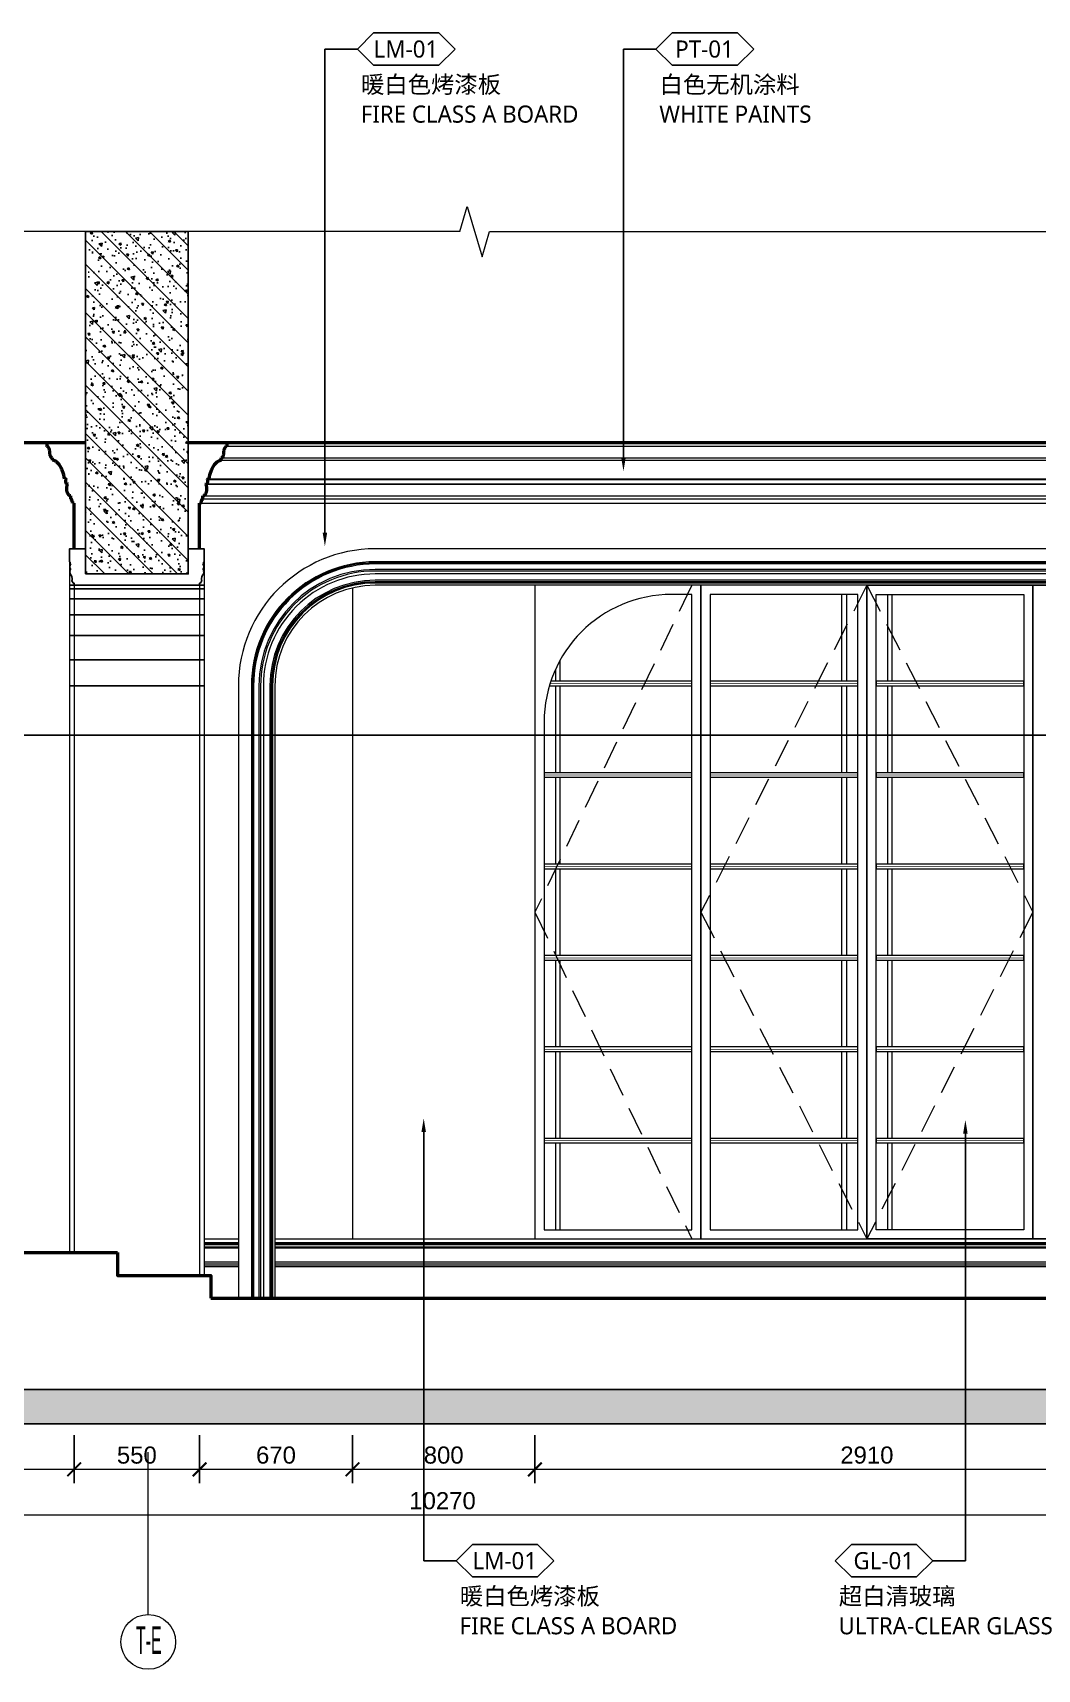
# Model space of a CAD drawing. Header units: millimetres. Extents: x 6321 to 120763, y -355 to 15211.
# Drawn here: x 68741 to 73144, y -355 to 6817 of the extents above; entities that cross this region are included whole.
import ezdxf
from ezdxf import colors
from ezdxf.entities.mleader import LeaderData, LeaderLine
from ezdxf.enums import TextEntityAlignment as Align
from ezdxf.math import Vec2, Vec3

# ---------------------------------------------------------------- set-up
doc = ezdxf.new("R2010")
doc.units = ezdxf.units.MM
doc.linetypes.add('_ACM-G-HIDDEN', pattern=[4.762499999999999, 3.175, -1.5875])
doc.linetypes.add('D04-03 - PANTRY CABINET DETAIL 1$0$ACM-G-CENTER2', pattern=[28.575000000000003, 19.05, -3.175000000000001, 3.175000000000001, -3.175000000000001])
for name, color, linetype in [('0 @ 30 (1)', 7, 'Continuous'), ('WALL', 7, 'Continuous'), ('WALL TYPE$0$G-ANNO-NOTE-CH', 7, 'Continuous')]:
    doc.layers.add(name, color=color, linetype=linetype)
for name, color, linetype, lineweight in [('_ACM-A-ANNO-DIMS', 2, 'Continuous', 13), ('_ACM-A-ANNO-DIMS @ 30 (2)', 2, 'Continuous', 13), ('_ACM-A-DETL-THIN', 2, 'Continuous', 9), ('_ACM-A-ELVE-HIDD', 1, '_ACM-G-HIDDEN', 13), ('_ACM-A-ELVE-MEDM', 3, 'Continuous', 25), ('_ACM-A-ELVE-THIK', 5, 'Continuous', 50)]:
    doc.layers.add(name, color=color, linetype=linetype, lineweight=lineweight)
doc.styles.add('_ACM-G-NOTES', font='arial.ttf')
doc.styles.add('Arial', font='ARIALUNI.ttf')
doc.styles.add('WALL TYPE$0$Aecom Chinese', font='Microsoft YaHei.ttf')
doc.dimstyles.new('Aec-Arch-M-注释性', dxfattribs={"dimscale": 2, "dimtxt": 2.5, "dimasz": 2, "dimexe": 2, "dimexo": 2, "dimgap": 0.8, "dimtad": 1, "dimdec": 0, "dimrnd": 5, "dimzin": 3, "dimdsep": 46, "dimtxsty": 'Arial', "dimblk": 'WALL TYPE$0$_ArchTick', "dimcen": 2.5, "dimdle": 2, "dimclrd": 256, "dimclrt": 256, "dimazin": 2, "dimtfac": 0.75, "dimtdec": 0, "dimtix": 1, "dimtmove": 2, "dimatfit": 2, "dimfxl": 5, "dimfxlon": 1, "dimtolj": 1, "dimtzin": 0, "dimlwd": -1, "dimarcsym": 0})

# ---------------------------------------------------------------- blocks, each defined once
blk = doc.blocks.new('*U84')
at = {"color": 250}
for p, q in [((0, 590.0005483049918), (0, 0)), ((113.8803798450215, 590.0005483049918), (113.8803798450215, 0)), ((219.9999999999984, 590.0005483049918), (219.9999999999984, 0)), ((311.1269837220443, 590.0005483049918), (311.1269837220443, 0)), ((381.0511776651427, 590.0005483049918), (381.0511776651427, 0)), ((425.0073635672121, 590.0005483049918), (425.0073635672121, 0)), ((439.9999999999968, 590.0005483049918), (439.9999999999968, 0))]:
    blk.add_line(p, q, dxfattribs=at)
blk = doc.blocks.new('*U106')
h = blk.add_hatch(color=250)
h.dxf.hatch_style = 1
h.paths.add_polyline_path([(8790.680756169968, -49.99999999999999), (8790.680756169968, 100), (-2401.330357237603, 100), (-2401.330357237603, -49.99999999999999)])
blk.add_lwpolyline([(8790.680756169968, -49.99999999999999), (8790.680756169968, 100), (-2401.330357237603, 100), (-2401.330357237603, -49.99999999999999)], close=True)
blk = doc.blocks.new('*U107')
h = blk.add_hatch()
h.set_pattern_fill('0-钢筋混凝土001-DOM', color=250, scale=15, pattern_type=2)
h.set_pattern_definition([(45, (-250, -884.6381845826945), (-53.03300858899107, 53.03300858899107), []), (49.99999999999999, (-250, -884.6381845826945), (107.589027390113, -9.412820247389266), [11.25, -123.75]), (355, (-250, -884.6381845826945), (-20.81270004195, 112.8288200550018), [9, -99]), (100.4514, (-241.034248, -885.4225855826944), (86.77640725710323, 103.415931309143), [9.5610285, -105.1713168]), (46.18420000000001, (-250, -854.6381845826945), (160.0861572938467, -24.82785214935271), [16.875, -185.625]), (96.6356, (-236.65948825, -856.7071806326944), (140.1994058323055, 146.1176806350663), [14.3415432, -157.75695]), (351.1842, (-250, -854.6381845826945), (140.1992917700441, 146.1177901387987), [13.5, -148.5]), (21, (-235, -862.1381845826945), (89.53605781776925, -60.39283359980082), [11.25, -123.75]), (326.0000000000001, (-235, -862.1381845826945), (36.49729978823726, 108.772506757028), [9, -99]), (71.4514, (-227.53866505, -867.1709254826947), (126.0333942872235, 48.37957450649286), [9.5610285, -105.1713168]), (37.50000000000001, (-250, -884.6381845826945), (1.8239782975936, 49.93407807469672), [0.75, -97.8, 0.75, -100.5, 0.75, -99.375]), (7.499999999999999, (-250, -884.6381845826945), (39.46043061632229, 59.16175678235403), [0.75, -57.3, 0.75, -95.55, 0.75, -37.875]), (327.5, (-283.45, -884.6381845826945), (80.07336542586135, -3.383230760156963), [0.75, -37.5, 0.75, -117, 0.75, -155.25]), (317.5, (-298.45, -884.6381845826945), (87.47792540135794, 15.01574734984766), [0.75, -48.75, 0.75, -77.69999999999999, 0.75, -110.25])])
h.paths.add_polyline_path([(11880.38563113172, -7843.882921062148), (12330.38563113172, -7843.882921062148), (12330.38563113172, -9344.244736480203), (11880.38563113172, -9344.244736480203)])
blk.add_lwpolyline([(11880.38563113172, -7843.882921062148), (12330.38563113172, -7843.882921062148), (12330.38563113172, -9344.244736480203), (11880.38563113172, -9344.244736480203)], close=True)
blk = doc.blocks.new('K_1208044515')
at = {"layer": '_ACM-A-ELVE-THIK'}
for points in [[(59.99998987707659, 0), (59.99998987707659, -16.15232843103877)], [(34.0703024736722, -76.14787264112965), (34.28661106660729, -66.90057348125265)], [(-25.56739261667826, -161.524093026208), (-24.2705176215095, -159.2167352467077), (-17.78907233313657, -159.2167352467077)], [(-59.99998987707659, -465.3618154176947), (-59.99998987707659, -265.3618154176947)], [(-59.99998987707659, -265.3618154176947), (-52.79346673400141, -265.3618154177093)], [(-46.31055660190759, -246.9021292071702), (-46.31055660190759, -233.0571890732099)]]:
    blk.add_lwpolyline(points, dxfattribs=at)
blk.add_lwpolyline([(-32.04908204564708, -182.2907097701391), (-30.75293947235332, -179.9845421761856, -3.820270691278139)], format="xyb", dxfattribs=at)
for points in [[(34.28661106660729, -66.90057348125265), (35.28827364160679, -66.80946325209516), (37.20482394634746, -66.21310400139191), (39.90990206127753, -64.30963110807352), (42.0113424831361, -61.83215308998479), (44.43700165380142, -57.29266336077126), (46.24384010315407, -50.86903362398152), (46.70160377735738, -47.37644940847531), (46.84886687918333, -43.79403670209285)], [(46.84886687886319, -43.79403671945329), (46.80418914498296, -41.98942550276115), (46.79662078563706, -40.13810715028376), (47.23338836213225, -34.67765795186278), (47.89891570340842, -31.19020068948157), (48.85345925699221, -27.90313710307237), (50.06639616406756, -24.91850271479052), (51.51268522118335, -22.29045096677146), (54.06395474291639, -19.12100212601945), (55.95116176715237, -17.60916131135309), (57.94090785348089, -16.61329644691432), (58.96385706841829, -16.31477349880151), (59.99998987707659, -16.15232843103877)], [(-17.78907233313657, -159.2167352467077), (-9.523691504553426, -124.64221144974), (-2.984629028913332, -109.7615657532006), (17.08099815965397, -84.45352141390322), (23.70116188729298, -80.08262604444462), (34.0703024736722, -76.14787264112965)], [(-46.31055660190759, -233.0571890732099), (-44.35669918730855, -233.121764268275), (-42.42632635304471, -232.7960654169437), (-38.70728514585062, -231.0151358581497), (-35.29375795880333, -227.7968741513905), (-33.74541810745723, -225.6745291886036), (-31.11084962726454, -220.5879966147768), (-30.06031252181856, -217.7063285346958), (-29.1982989445678, -214.6383048644639), (-28.53345705874381, -211.4133292905462), (-28.07378722028807, -208.0608207581099), (-27.82769346909481, -204.6101982123801), (-27.99708010762697, -197.6988823201391), (-28.40455080923857, -194.341277352185), (-29.01954104128527, -191.0905449424899), (-29.83570314763347, -187.9777519852796), (-30.84766603450407, -185.0341027042596), (-32.04908204564708, -182.2907097701391)], [(-30.75293947235332, -179.9845421761856), (-30.00884582352592, -180.1528313601302), (-29.25163537991466, -180.1528313601302), (-28.53248049624381, -179.9975579231977), (-27.81666018642136, -179.6813042622816), (-27.1267187827325, -179.2108147620747), (-26.47075986865093, -178.5897667907411), (-25.30225589891779, -176.9242547120084), (-24.40967777723563, -174.8253625078942), (-23.83277348251431, -172.4118035569263), (-23.60181645210832, -169.7919457786193), (-23.73926762348856, -167.1513207884564), (-23.94170712184859, -165.8866265792749), (-24.59815433903714, -163.538207398582), (-25.56739261667826, -161.524093026208)], [(-52.79346643629833, -265.3618154177093), (-52.21025660465239, -258.7736454355763), (-51.52344720746623, -255.8707418446429), (-50.3574787354155, -252.6624822740851), (-48.40093575714855, -249.1929922357376), (-46.31055660190759, -246.9021292071557)]]:
    blk.add_spline(points, degree=3, dxfattribs=at)
blk = doc.blocks.new('*U92')
for points in [[(-8.784084570834235e-13, 3.999999999999829), (-4.907183391399281e-13, 9.99999515517834), (-8.832932006473834e-13, 17.99999515517834), (-1.275868062154839e-12, 25.99999515517834), (-1.360066973035751e-12, 27.71582404055516)], [(-6.821210263296962e-13, 3.999999999999829), (0, 9.99999515517834)]]:
    blk.add_lwpolyline(points)
blk.add_circle((-6.821210263296962e-13, -1.63424829224823e-13), 3.999999999999991)
at = {"style": '_ACM-G-NOTES'}
blk.add_attdef('A', text='', height=4, dxfattribs=at).set_placement((-1.794888227789699, -1.746246586830686), (1.940446015047955, -1.746246586830686), align=Align.FIT)
blk = doc.blocks.new('WALL TYPE$0$_ArchTick')
at = {"color": 0, "linetype": 'ByBlock', "const_width": 0.15}
blk.add_lwpolyline([(-0.5, -0.5), (0.5, 0.5)], dxfattribs=at)
blk = doc.blocks.new('*D233')
at = {"layer": '_ACM-A-ANNO-DIMS', "color": 0, "lineweight": -2, "transparency": 16777216}
for p, q in [((66322.2926366878, 670.7263406138809), (66322.2926366878, 460.7263406138809)), ((68922.40572594128, 670.7263406138809), (68922.40572594128, 460.7263406138809))]:
    blk.add_line(p, q, dxfattribs=at)
at = {"layer": '_ACM-A-ANNO-DIMS', "transparency": 16777216}
blk.add_line((68982.40572594128, 520.7263406138809), (66262.2926366878, 520.7263406138809), dxfattribs=at)
at = {"layer": 'Defpoints', "color": 0, "transparency": 16777216}
for p in [(66322.2926366878, 1730.726340613921), (68922.40572594128, 1730.726340613961), (66322.2926366878, 520.7263406138809)]:
    blk.add_point(p, dxfattribs=at)
at = {"layer": '_ACM-A-ANNO-DIMS', "transparency": 16777216, "xscale": 60, "yscale": 60, "zscale": 60, "rotation": 180}
blk.add_blockref('WALL TYPE$0$_ArchTick', (66322.2926366878, 520.7263406138809), dxfattribs=at)
at = {"layer": '_ACM-A-ANNO-DIMS', "transparency": 16777216, "xscale": 60, "yscale": 60, "zscale": 60}
blk.add_blockref('WALL TYPE$0$_ArchTick', (68922.40572594128, 520.7263406138809), dxfattribs=at)
at = {"layer": '_ACM-A-ANNO-DIMS', "transparency": 16777216, "insert": (67622.34918131454, 583.0448945020119), "char_height": 75, "attachment_point": 5, "style": 'Arial'}
blk.add_mtext('\\A1;2600', dxfattribs=at)
blk = doc.blocks.new('*D234')
at = {"layer": '_ACM-A-ANNO-DIMS', "color": 0, "lineweight": -2, "transparency": 16777216}
for p, q in [((68922.40572594128, 670.7263406138809), (68922.40572594128, 460.7263406138809)), ((69472.17940057021, 670.7263406138809), (69472.17940057021, 460.7263406138809))]:
    blk.add_line(p, q, dxfattribs=at)
at = {"layer": '_ACM-A-ANNO-DIMS', "transparency": 16777216}
blk.add_line((69532.17940057021, 520.7263406138809), (68862.40572594128, 520.7263406138809), dxfattribs=at)
at = {"layer": 'Defpoints', "color": 0, "transparency": 16777216}
for p in [(68922.40572594128, 1730.726340613961), (69472.17940057021, 1730.726340613972), (68922.40572594128, 520.7263406138809)]:
    blk.add_point(p, dxfattribs=at)
at = {"layer": '_ACM-A-ANNO-DIMS', "transparency": 16777216, "xscale": 60, "yscale": 60, "zscale": 60, "rotation": 180}
blk.add_blockref('WALL TYPE$0$_ArchTick', (68922.40572594128, 520.7263406138809), dxfattribs=at)
at = {"layer": '_ACM-A-ANNO-DIMS', "transparency": 16777216, "xscale": 60, "yscale": 60, "zscale": 60}
blk.add_blockref('WALL TYPE$0$_ArchTick', (69472.17940057021, 520.7263406138809), dxfattribs=at)
at = {"layer": '_ACM-A-ANNO-DIMS', "transparency": 16777216, "insert": (69197.29256325575, 583.0448945020119), "char_height": 75, "attachment_point": 5, "style": 'Arial'}
blk.add_mtext('\\A1;550', dxfattribs=at)
blk = doc.blocks.new('*D237')
at = {"layer": '_ACM-A-ANNO-DIMS', "color": 0, "lineweight": -2, "transparency": 16777216}
for p, q in [((70942.29263668777, 670.7263406138809), (70942.29263668777, 460.7263406138809)), ((73852.29263668777, 670.7263406138809), (73852.29263668777, 460.7263406138809))]:
    blk.add_line(p, q, dxfattribs=at)
at = {"layer": '_ACM-A-ANNO-DIMS', "transparency": 16777216}
blk.add_line((73912.29263668777, 520.7263406138809), (70882.29263668777, 520.7263406138809), dxfattribs=at)
at = {"layer": 'Defpoints', "color": 0, "transparency": 16777216}
for p in [(70942.29263668777, 1730.726340613997), (73852.29263668777, 1730.726340614045), (70942.29263668777, 520.7263406138809)]:
    blk.add_point(p, dxfattribs=at)
at = {"layer": '_ACM-A-ANNO-DIMS', "transparency": 16777216, "xscale": 60, "yscale": 60, "zscale": 60, "rotation": 180}
blk.add_blockref('WALL TYPE$0$_ArchTick', (70942.29263668777, 520.7263406138809), dxfattribs=at)
at = {"layer": '_ACM-A-ANNO-DIMS', "transparency": 16777216, "xscale": 60, "yscale": 60, "zscale": 60}
blk.add_blockref('WALL TYPE$0$_ArchTick', (73852.29263668777, 520.7263406138809), dxfattribs=at)
at = {"layer": '_ACM-A-ANNO-DIMS', "transparency": 16777216, "insert": (72397.29263668777, 583.0448945020119), "char_height": 75, "attachment_point": 5, "style": 'Arial'}
blk.add_mtext('\\A1;2910', dxfattribs=at)
blk = doc.blocks.new('*D238')
at = {"layer": '_ACM-A-ANNO-DIMS', "color": 0, "lineweight": -2, "transparency": 16777216}
for p, q in [((70142.29263668777, 670.7263406138809), (70142.29263668777, 460.7263406138809)), ((70942.29263668777, 670.7263406138809), (70942.29263668777, 460.7263406138809))]:
    blk.add_line(p, q, dxfattribs=at)
at = {"layer": '_ACM-A-ANNO-DIMS', "transparency": 16777216}
blk.add_line((71002.29263668777, 520.7263406138809), (70082.29263668777, 520.7263406138809), dxfattribs=at)
at = {"layer": 'Defpoints', "color": 0, "transparency": 16777216}
for p in [(70142.29263668777, 1730.726340613986), (70942.29263668777, 1730.726340613997), (70142.29263668777, 520.7263406138809)]:
    blk.add_point(p, dxfattribs=at)
at = {"layer": '_ACM-A-ANNO-DIMS', "transparency": 16777216, "xscale": 60, "yscale": 60, "zscale": 60, "rotation": 180}
blk.add_blockref('WALL TYPE$0$_ArchTick', (70142.29263668777, 520.7263406138809), dxfattribs=at)
at = {"layer": '_ACM-A-ANNO-DIMS', "transparency": 16777216, "xscale": 60, "yscale": 60, "zscale": 60}
blk.add_blockref('WALL TYPE$0$_ArchTick', (70942.29263668777, 520.7263406138809), dxfattribs=at)
at = {"layer": '_ACM-A-ANNO-DIMS', "transparency": 16777216, "insert": (70542.29263668777, 583.0448945020119), "char_height": 75, "attachment_point": 5, "style": 'Arial'}
blk.add_mtext('\\A1;800', dxfattribs=at)
blk = doc.blocks.new('*D239')
at = {"layer": '_ACM-A-ANNO-DIMS', "color": 0, "lineweight": -2, "transparency": 16777216}
for p, q in [((69472.17940057021, 670.7263406138809), (69472.17940057021, 460.7263406138809)), ((70142.29263668777, 670.7263406138809), (70142.29263668777, 460.7263406138809))]:
    blk.add_line(p, q, dxfattribs=at)
at = {"layer": '_ACM-A-ANNO-DIMS', "transparency": 16777216}
blk.add_line((70202.29263668777, 520.7263406138809), (69412.17940057021, 520.7263406138809), dxfattribs=at)
at = {"layer": 'Defpoints', "color": 0, "transparency": 16777216}
for p in [(69472.17940057021, 1730.726340613972), (70142.29263668777, 1730.726340613986), (69472.17940057021, 520.7263406138809)]:
    blk.add_point(p, dxfattribs=at)
at = {"layer": '_ACM-A-ANNO-DIMS', "transparency": 16777216, "xscale": 60, "yscale": 60, "zscale": 60, "rotation": 180}
blk.add_blockref('WALL TYPE$0$_ArchTick', (69472.17940057021, 520.7263406138809), dxfattribs=at)
at = {"layer": '_ACM-A-ANNO-DIMS', "transparency": 16777216, "xscale": 60, "yscale": 60, "zscale": 60}
blk.add_blockref('WALL TYPE$0$_ArchTick', (70142.29263668777, 520.7263406138809), dxfattribs=at)
at = {"layer": '_ACM-A-ANNO-DIMS', "transparency": 16777216, "insert": (69807.23601862899, 583.0448945020119), "char_height": 75, "attachment_point": 5, "style": 'Arial'}
blk.add_mtext('\\A1;670', dxfattribs=at)
blk = doc.blocks.new('*D241')
at = {"layer": '_ACM-A-ANNO-DIMS', "color": 0, "lineweight": -2, "transparency": 16777216}
for p, q in [((65402.29263668785, 470.7263406138809), (65402.29263668785, 260.7263406138809)), ((75672.1795474344, 470.7263406138809), (75672.1795474344, 260.7263406138809))]:
    blk.add_line(p, q, dxfattribs=at)
at = {"layer": '_ACM-A-ANNO-DIMS', "transparency": 16777216}
blk.add_line((75732.1795474344, 320.7263406138809), (65342.29263668785, 320.7263406138809), dxfattribs=at)
at = {"layer": 'Defpoints', "color": 0, "transparency": 16777216}
for p in [(65402.29263668785, 1730.726340613906), (75672.1795474344, 1730.72634061964), (65402.29263668785, 320.7263406138809)]:
    blk.add_point(p, dxfattribs=at)
at = {"layer": '_ACM-A-ANNO-DIMS', "transparency": 16777216, "xscale": 60, "yscale": 60, "zscale": 60, "rotation": 180}
blk.add_blockref('WALL TYPE$0$_ArchTick', (65402.29263668785, 320.7263406138809), dxfattribs=at)
at = {"layer": '_ACM-A-ANNO-DIMS', "transparency": 16777216, "xscale": 60, "yscale": 60, "zscale": 60}
blk.add_blockref('WALL TYPE$0$_ArchTick', (75672.1795474344, 320.7263406138809), dxfattribs=at)
at = {"layer": '_ACM-A-ANNO-DIMS', "transparency": 16777216, "insert": (70537.23609206112, 383.0448945020119), "char_height": 75, "attachment_point": 5, "style": 'Arial'}
blk.add_mtext('\\A1;10270', dxfattribs=at)
blk = doc.blocks.new('*U94')
for p, q in [((-0.6500000000000693, 4.618527782440651e-14), (-59.96005556703824, 4.618527782440651e-14)), ((0.6499999999998685, 4.6074255521944e-14), (59.96005556703767, 4.884981308350689e-14))]:
    blk.add_line(p, q)
blk.add_lwpolyline([(-0.6500000000000689, 4.618527782440651e-14), (-0.3249999999999994, 1.100000000000001), (0.3250000000000006, -1.099999999999999), (0.6499999999998685, 4.6074255521944e-14)])
blk = doc.blocks.new('WHA12202707')
at = {"transparency": 16777216}
for p, q in [((2.381249999995816, 2.381249999998545), (0, 0)), ((2.381249999995816, -2.381249999994907), (0, 0)), ((11.90624999998818, 2.381249999998545), (2.381249999995816, 2.381249999998545)), ((11.90624999998818, 2.381249999998545), (14.28749999998399, 0)), ((11.90624999998818, -2.381249999994907), (14.28749999998399, 0)), ((2.381249999995816, -2.381249999994907), (11.90624999998818, -2.381249999994907))]:
    blk.add_line(p, q, dxfattribs=at)
at = {"transparency": 16777216, "style": 'WALL TYPE$0$Aecom Chinese'}
blk.add_attdef('英文2', (0.4915142908575945, -14.58335883787367), '', height=2.5, dxfattribs=at)
at = {"layer": 'WALL TYPE$0$G-ANNO-NOTE-CH', "transparency": 16777216, "style": 'WALL TYPE$0$Aecom Chinese'}
blk.add_attdef('编号', text='', height=2.5, dxfattribs=at).set_placement((7.100982051833853, 0), align=Align.MIDDLE)
for tag, p in [('中文', (0.5380008727915992, -5.178695852169766)), ('英文', (0.4915142908830603, -9.507158057298511))]:
    blk.add_attdef(tag, text='', height=2.5, dxfattribs=at).set_placement(p, align=Align.MIDDLE_LEFT)
blk = doc.blocks.new('海龙_1212210700')
at = {"layer": '_ACM-A-DETL-THIN'}
for points in [[(2755, -3284.638184583862), (2755, -600, 0.414213562373095), (2155, 0), (-2155, 0, 0.414213562373095), (-2755, -600), (-2755, -3284.638184583862)], [(2595, -3284.638184583862), (2595, -600, 0.4142135623730951), (2155, -160), (-2155, -160, 0.4142135623730951), (-2595, -600), (-2595, -3284.638184583862)]]:
    blk.add_lwpolyline(points, format="xyb", dxfattribs=at)
at = {"layer": '_ACM-A-DETL-THIN', "color": 8}
for points in [[(2697.993058509834, -3284.638184583862), (2697.993058509834, -600, 0.4142135623730951), (2155, -57.00694149016635), (-2155, -57.00694149016635, 0.4142135623730951), (-2697.993058509834, -600), (-2697.993058509834, -3284.638184583862)], [(2693.225232401746, -3284.638184583862), (2693.225232401746, -600, 0.4142135623730951), (2155, -61.77476759825367), (-2155, -61.77476759825367, 0.4142135623730951), (-2693.225232401746, -600), (-2693.225232401746, -3284.638184583862)], [(2688.456186876516, -3284.638184583862), (2688.456186876516, -600, 0.4142135623730951), (2155, -66.5438131234987), (-2155, -66.5438131234987, 0.4142135623730951), (-2688.456186876516, -600), (-2688.456186876516, -3284.638184583862)], [(2664.612925247202, -3284.638184583862), (2664.612925247202, -600, 0.414213562373095), (2155, -90.38707475279807), (-2155, -90.38707475279807, 0.414213562373095), (-2664.612925247202, -600), (-2664.612925247202, -3284.638184583862)], [(2657.457654408179, -3284.638184583862), (2657.457654408179, -600, 0.4142135623730951), (2155, -97.54234559183533), (-2155, -97.54234559183533, 0.4142135623730951), (-2657.457654408179, -600), (-2657.457654408179, -3284.638184583862)], [(2645.151989804639, -3284.638184583862), (2645.151989804639, -600, 0.414213562373095), (2155, -109.8480101953464), (-2155, -109.8480101953464, 0.4142135623730951), (-2645.151989804639, -600), (-2645.151989804639, -3284.638184583862)], [(2616.922975010413, -3284.638184583862), (2616.922975010413, -600, 0.414213562373095), (2155, -138.0770249895868), (-2155, -138.0770249895868, 0.4142135623730951), (-2616.922975010413, -600), (-2616.922975010413, -3284.638184583862)], [(2610.962036245561, -3284.638184583862), (2610.962036245561, -600, 0.414213562373095), (2155, -144.0379637544247), (-2155, -144.0379637544247, 0.414213562373095), (-2610.962036245561, -600), (-2610.962036245561, -3284.638184583862)], [(2608.576782348508, -3284.638184583862), (2608.576782348508, -600, 0.414213562373095), (2155, -146.4232176514779), (-2155, -146.4232176514779, 0.414213562373095), (-2608.576782348508, -600), (-2608.576782348508, -3284.638184583862)], [(2605.001094908075, -3284.638184583862), (2605.001094908075, -600, 0.414213562373095), (2155, -149.9989050919248), (-2155, -149.9989050919248, 0.414213562373095), (-2605.001094908075, -600), (-2605.001094908075, -3284.638184583862)]]:
    blk.add_lwpolyline(points, format="xyb", dxfattribs=at)
blk = doc.blocks.new('海龙_1212211942')
at = {"layer": '_ACM-A-DETL-THIN', "color": 8}
for points in [[(-10, -380.662597797691), (-10, 0)], [(10, 0), (10, -380.662597797691)], [(-10, -781.3251955953856), (-10, -400.662597797691)], [(10, -400.662597797691), (10, -781.3251955953856)], [(-10, -1181.98779339308), (-10, -801.3251955953856)], [(10, -801.3251955953856), (10, -1181.98779339308)], [(-10, -1582.650391190775), (-10, -1201.98779339308)], [(10, -1201.98779339308), (10, -1582.650391190775)], [(-10, -1983.312988988469), (-10, -1602.650391190775)], [(10, -1602.650391190775), (10, -1983.312988988469)], [(-10, -2383.975586786164), (-10, -2003.312988988469)], [(10, -2003.312988988469), (10, -2383.975586786164)], [(-10, -2784.638184583859), (-10, -2403.975586786164)], [(10, -2403.975586786164), (10, -2784.638184583859)]]:
    blk.add_lwpolyline(points, dxfattribs=at)
blk = doc.blocks.new('海龙_1212211958')
at = {"layer": '_ACM-A-DETL-THIN', "color": 8}
for points in [[(10, -91.7714320322084), (10, 0)], [(-10, -39.80816411010892), (-10, -91.7714320322084)], [(-10, -111.7714320322084), (-10, -492.434029829903)], [(10, -492.434029829903), (10, -111.7714320322084)], [(-10, -512.434029829903), (-10, -893.0966276275976)], [(10, -893.0966276275976), (10, -512.434029829903)], [(-10, -913.0966276275976), (-10, -1293.759225425292)], [(10, -1293.759225425292), (10, -913.0966276275976)], [(-10, -1313.759225425292), (-10, -1694.421823222987)], [(10, -1694.421823222987), (10, -1313.759225425292)], [(-10, -1714.421823222987), (-10, -2095.084421020681)], [(10, -2095.084421020681), (10, -1714.421823222987)], [(-10, -2115.084421020681), (-10, -2495.747018818376)], [(10, -2495.747018818376), (10, -2115.084421020681)]]:
    blk.add_lwpolyline(points, dxfattribs=at)
blk = doc.blocks.new('海龙_1212212330')
at = {"layer": '_ACM-A-ELVE-HIDD', "linetype": 'D04-03 - PANTRY CABINET DETAIL 1$0$ACM-G-CENTER2', "ltscale": 3.8, "const_width": 3}
for points in [[(-323.75, 0), (323.75, 0)], [(-323.75, -400.6625977976946), (323.75, -400.6625977976946)], [(-323.75, -801.3251955953892), (323.75, -801.3251955953892)], [(-323.75, -1201.987793393084), (323.75, -1201.987793393084)], [(-323.75, -1602.650391190778), (323.75, -1602.650391190778)], [(-323.75, -2003.312988988473), (323.75, -2003.312988988473)]]:
    blk.add_lwpolyline(points, dxfattribs=at)

msp = doc.modelspace()

# ---------------------------------------------------------------- linework, layer by layer
msp.add_xline((51096.58478354028, 3738.827263284431), (1, 0))
at = {"layer": '_ACM-A-DETL-THIN', "color": 8}
for points in [[(69566.57923763157, 4953.825767132614), (75228.00603574411, 4953.825767132614)], [(69592.29261644204, 5004.574012182828), (75202.29265693364, 5004.574012182828)], [(69566.36292903863, 4944.578467972737), (75228.22234433705, 4944.578467972737)], [(69500.24354451931, 4838.435630843727), (75294.34172885637, 4838.435630843727)], [(69503.79945229665, 4840.741798437681), (75290.78582107903, 4840.741798437681)], [(69506.72523394828, 4859.202247587658), (75287.8600394274, 4859.202247587658)], [(69514.50355423182, 4861.509605367159), (75280.08171914385, 4861.509605367159)], [(69485.98206996305, 4773.824211406696), (75308.60320341263, 4773.824211406696)], [(69488.61427474498, 4787.669151540656), (75305.9709986307, 4787.669151540656)], [(68902.29228909228, 4498.357583706005), (68902.29228909228, 1470.726340613917)], [(69492.29283739727, 4498.361181190499), (69492.29283739727, 1370.726340613855)], [(68922.40572594128, 4395.364525196172), (68922.40572594128, 1470.726340613917)], [(69472.17940057021, 4395.364525196172), (69472.17940057021, 1370.726340613855)], [(68922.40572594128, 3955.364525196175), (69472.17940057021, 3955.364525196175)], [(71005.43921883572, 3954.701927398488), (71629.79263668777, 3954.701927398488), (71629.79263668777, 3974.701927398488), (71011.78524166737, 3974.701927398488)], [(69492.29283739727, 1515.222861666171), (69642.29263668777, 1515.222861666171)], [(69492.29283739727, 1511.777182968075), (69642.29263668777, 1511.777182968075)], [(69492.29283739727, 1506.609214237313), (69642.29263668777, 1506.609214237313)], [(69802.29263668777, 1515.222861666171), (74992.29263668777, 1515.222861666171)], [(69802.29263668777, 1511.777182968075), (74992.29263668777, 1511.777182968075)], [(69802.29263668777, 1506.609214237313), (74992.29263668777, 1506.609214237313)], [(69492.29283739727, 1496.274070232852), (69642.29263668777, 1496.274070232852)], [(69492.29283739727, 1491.10622357242), (69642.29263668777, 1491.10622357242)], [(69802.29263668777, 1496.274070232852), (74992.29263668777, 1496.274070232852)], [(69802.29263668777, 1491.10622357242), (74992.29263668777, 1491.10622357242)], [(69492.29283739727, 1430.814658855616), (69642.29263668777, 1430.814658855616)], [(69492.29283739727, 1422.201743848636), (69642.29263668777, 1422.201743848636)], [(69492.29283739727, 1413.588828841665), (69642.29263668777, 1413.588828841665)], [(69492.29283739727, 1410.143211178714), (69642.29263668777, 1410.143211178714)], [(69802.29263668777, 1430.814658855616), (74992.29263668777, 1430.814658855616)], [(69802.29263668777, 1422.201743848636), (74992.29263668777, 1422.201743848636)], [(69802.29263668777, 1413.588828841665), (74992.29263668777, 1413.588828841665)], [(69802.29263668777, 1410.143211178714), (74992.29263668777, 1410.143211178714)]]:
    msp.add_lwpolyline(points, dxfattribs=at)
at = {"layer": '_ACM-A-DETL-THIN'}
for points in [[(69479.49916012866, 4755.364525196172), (75315.08611324702, 4755.364525196172)], [(70142.29263668777, 4383.850230908749), (70142.29263668777, 1530.72634061232)], [(70942.29263668777, 4395.364525196179), (70942.29263668777, 1530.72634061232)], [(70942.29263668777, 4395.364525196179), (70942.29263668777, 1530.72634061232)], [(72397.29263668777, 4395.364525196179), (72397.29263668777, 1530.72634061232)], [(69492.29283739727, 1530.72634061232), (69642.29263668777, 1530.72634061232)], [(69802.29263668777, 1530.72634061232), (74992.29263668777, 1530.72634061232)]]:
    msp.add_lwpolyline(points, dxfattribs=at)
for points in [[(70942.29263668777, 4395.364525196179), (70942.29263668777, 1530.72634061232), (71669.79263668777, 1530.72634061232), (71669.79263668777, 4395.364525196179)], [(72397.29263668777, 4395.364525196179), (71669.79263668777, 4395.364525196179), (71669.79263668777, 1530.72634061232), (72397.29263668777, 1530.72634061232)], [(72397.29263668777, 4395.364525196179), (73124.79263668777, 4395.364525196179), (73124.79263668777, 1530.72634061232), (72397.29263668777, 1530.72634061232)], [(73852.29263668777, 4395.364525196179), (73852.29263668777, 1530.72634061232), (73124.79263668777, 1530.72634061232), (73124.79263668777, 4395.364525196179)], [(72357.29263668777, 4355.364525196179), (71709.79263668777, 4355.364525196179), (71709.79263668777, 1570.72634061232), (72357.29263668777, 1570.72634061232)], [(72437.29263668777, 4355.364525196179), (73084.79263668777, 4355.364525196179), (73084.79263668777, 1570.72634061232), (72437.29263668777, 1570.72634061232)]]:
    msp.add_lwpolyline(points, close=True, dxfattribs=at)
msp.add_lwpolyline([(71629.79263668777, 4355.364525196179), (71542.29263668777, 4355.364525196179, 0.4142135623730951), (70982.29263668777, 3795.364525196179), (70982.29263668777, 1570.72634061232), (71629.79263668777, 1570.72634061232)], format="xyb", close=True, dxfattribs=at)
at = {"layer": '_ACM-A-DETL-THIN', "color": 8}
for points in [[(71709.79263668777, 3954.701927398488), (72357.29263668777, 3954.701927398488), (72357.29263668777, 3974.701927398488), (71709.79263668777, 3974.701927398488)], [(72437.29263668777, 3954.701927398488), (73084.79263668777, 3954.701927398488), (73084.79263668777, 3974.701927398488), (72437.29263668777, 3974.701927398488)], [(70982.29263668777, 3554.039329600793), (71629.79263668777, 3554.039329600793), (71629.79263668777, 3574.039329600793), (70982.29263668777, 3574.039329600793)], [(71709.79263668777, 3554.039329600793), (72357.29263668777, 3554.039329600793), (72357.29263668777, 3574.039329600793), (71709.79263668777, 3574.039329600793)], [(72437.29263668777, 3554.039329600793), (73084.79263668777, 3554.039329600793), (73084.79263668777, 3574.039329600793), (72437.29263668777, 3574.039329600793)], [(70982.29263668777, 3153.376731803099), (71629.79263668777, 3153.376731803099), (71629.79263668777, 3173.376731803099), (70982.29263668777, 3173.376731803099)], [(71709.79263668777, 3153.376731803099), (72357.29263668777, 3153.376731803099), (72357.29263668777, 3173.376731803099), (71709.79263668777, 3173.376731803099)], [(72437.29263668777, 3153.376731803099), (73084.79263668777, 3153.376731803099), (73084.79263668777, 3173.376731803099), (72437.29263668777, 3173.376731803099)], [(70982.29263668777, 2752.714134005404), (71629.79263668777, 2752.714134005404), (71629.79263668777, 2772.714134005404), (70982.29263668777, 2772.714134005404)], [(71709.79263668777, 2752.714134005404), (72357.29263668777, 2752.714134005404), (72357.29263668777, 2772.714134005404), (71709.79263668777, 2772.714134005404)], [(72437.29263668777, 2752.714134005404), (73084.79263668777, 2752.714134005404), (73084.79263668777, 2772.714134005404), (72437.29263668777, 2772.714134005404)], [(70982.29263668777, 2352.051536207709), (71629.79263668777, 2352.051536207709), (71629.79263668777, 2372.051536207709), (70982.29263668777, 2372.051536207709)], [(71709.79263668777, 2352.051536207709), (72357.29263668777, 2352.051536207709), (72357.29263668777, 2372.051536207709), (71709.79263668777, 2372.051536207709)], [(72437.29263668777, 2352.051536207709), (73084.79263668777, 2352.051536207709), (73084.79263668777, 2372.051536207709), (72437.29263668777, 2372.051536207709)], [(70982.29263668777, 1951.388938410015), (71629.79263668777, 1951.388938410015), (71629.79263668777, 1971.388938410015), (70982.29263668777, 1971.388938410015)], [(71709.79263668777, 1951.388938410015), (72357.29263668777, 1951.388938410015), (72357.29263668777, 1971.388938410015), (71709.79263668777, 1971.388938410015)], [(72437.29263668777, 1951.388938410015), (73084.79263668777, 1951.388938410015), (73084.79263668777, 1971.388938410015), (72437.29263668777, 1971.388938410015)]]:
    msp.add_lwpolyline(points, close=True, dxfattribs=at)
at = {"layer": '_ACM-A-ELVE-HIDD', "ltscale": 40}
for points in [[(71629.79263668777, 4395.364525196179), (70942.29263668777, 2963.045432904248), (71629.79263668777, 1530.72634061232)], [(72397.29263668777, 4395.364525196179), (71669.79263668777, 2963.045432904248), (72397.29263668777, 1530.72634061232)], [(72397.29263668777, 4395.364525196179), (73124.79263668777, 2963.045432904248), (72397.29263668777, 1530.72634061232)]]:
    msp.add_lwpolyline(points, dxfattribs=at)
at = {"layer": '_ACM-A-ELVE-HIDD', "linetype": 'D04-03 - PANTRY CABINET DETAIL 1$0$ACM-G-CENTER2', "ltscale": 3.8, "const_width": 3}
for points in [[(71008.5091185689, 3964.701927398488), (71629.79263668777, 3964.701927398488)], [(70982.29263668777, 3564.039329600793), (71629.79263668777, 3564.039329600793)], [(70982.29263668777, 3163.376731803099), (71629.79263668777, 3163.376731803099)], [(70982.29263668777, 2762.714134005404), (71629.79263668777, 2762.714134005404)], [(70982.29263668777, 2362.051536207709), (71629.79263668777, 2362.051536207709)], [(70982.29263668777, 1961.388938410015), (71629.79263668777, 1961.388938410015)]]:
    msp.add_lwpolyline(points, dxfattribs=at)
at = {"layer": '_ACM-A-ELVE-MEDM'}
msp.add_lwpolyline([(69422.29260381889, 4555.364525196172), (69492.29248982361, 4555.364525196172), (69492.29283741918, 4498.357583706005, 0.3782502001718009), (69489.27590627507, 4493.589757597925, -0.6234963798739479), (69487.26401052916, 4488.82071207268, -0.2848190696675714), (69487.26452931824, 4464.977450443381, -0.6361491608280843), (69489.27451771409, 4457.822179604336, -0.2823776289364123), (69488.81588477945, 4445.516515000825, 0.1861280918310402), (69480.22427664381, 4417.287500206592, -0.8243827968840718), (69479.21839438209, 4411.326561441747), (69479.21864157465, 4408.941307544701, 0.2622472454661371), (69476.2018614931, 4405.365620104247), (69472.17940057021, 4405.365620104247), (69472.17940057021, 4395.364525196172), (68922.40572594128, 4395.364525196172), (68922.40572594128, 4405.365620104247), (68918.38326501839, 4405.365620104247, 0.2622472454661371), (68915.3664849368, 4408.941307544701), (68915.3667321294, 4411.326561441747, -0.8243827968840718), (68914.36084986768, 4417.287500206592, 0.1861280918310402), (68905.769241732, 4445.516515000825, -0.2823776289364123), (68905.3106087974, 4457.822179604336, -0.6361491608280843), (68907.32059719325, 4464.977450443381, -0.2848190696675714), (68907.3211159823, 4488.82071207268, -0.6234963798739479), (68905.30922023639, 4493.589757597925, 0.3782502001718009), (68902.29228909228, 4498.357583706005), (68902.29263668785, 4555.364525196172), (68972.29263668785, 4555.364525196172)], format="xyb", dxfattribs=at)
at = {"layer": '_ACM-A-ELVE-THIK'}
for points in [[(65532.29263668785, 5020.726340613881), (68972.29263668785, 5020.726340613866)], [(69422.29263668785, 5020.726340613866), (75372.2926366878, 5020.726340613866)], [(65082.29263668785, 1470.726340613855), (69112.29263668788, 1470.726340613855)], [(69112.29263668788, 1470.726340613855), (69112.29263668788, 1370.726340613855), (69522.2926366878, 1370.726340613855), (69522.2926366878, 1270.726340612317)], [(69522.2926366878, 1270.726340612317), (75497.2926366878, 1270.726340612317)]]:
    msp.add_lwpolyline(points, dxfattribs=at)

# ---------------------------------------------------------------- block references
for name, p in [('海龙_1212210700', (72397.29263668777, 4555.364525196179)), ('海龙_1212211942', (72297.29263668777, 4355.364525196179)), ('海龙_1212211958', (71042.29263668777, 4066.473359430696))]:
    msp.add_blockref(name, p)
at = {"rotation": 90.00000000000001}
msp.add_blockref('*U84', (69492.29283739727, 3955.364525196175), dxfattribs=at)
at = {"xscale": -1}
msp.add_blockref('海龙_1212211942', (72497.29263668777, 4355.364525196179), dxfattribs=at)
at = {"layer": '_ACM-A-ANNO-DIMS', "linetype": 'Continuous', "ltscale": 2, "xscale": 100, "yscale": 100, "zscale": 100}
msp.add_blockref('*U94', (70678.29819339166, 5945.726340614263), dxfattribs=at)
at = {"layer": '_ACM-A-ANNO-DIMS', "linetype": 'Continuous', "ltscale": 2}
ref = msp.add_blockref('*U92', (69247.2926366878, -235.2072644900727), dxfattribs=dict(at, xscale=30, yscale=30, zscale=30))
ref.add_attrib('A', 'T-E', dxfattribs={"layer": '0', "height": 120, "style": '_ACM-G-NOTES', "width": 0.4149742318070561}).set_placement((69193.44599073652, -287.5946617793488), (69305.50601726297, -287.5946617793488), align=Align.FIT)
at = {"layer": '_ACM-A-ELVE-HIDD'}
for p in [(72033.54263668777, 3964.701927398488), (72761.04263668777, 3964.701927398488)]:
    msp.add_blockref('海龙_1212212330', p, dxfattribs=at)
at = {"layer": '_ACM-A-ELVE-THIK', "xscale": -1}
msp.add_blockref('K_1208044515', (68862.2926468108, 5020.726340613866), dxfattribs=at)
at = {"layer": '_ACM-A-ELVE-THIK'}
msp.add_blockref('K_1208044515', (69532.29262656496, 5020.726340613866), dxfattribs=at)
at = {"layer": 'WALL', "xscale": -1, "rotation": 180}
msp.add_blockref('*U107', (57091.90700555615, -3398.518395865976), dxfattribs=at)
at = {"layer": 'WALL', "xscale": -1}
msp.add_blockref('*U106', (73872.9733928578, 770.7263406138809), dxfattribs=at)

# ---------------------------------------------------------------- dimensions: what is measured, and where the dimension line sits
at = {"layer": '_ACM-A-ANNO-DIMS @ 30 (2)'}
for base, p1, p2, picture, middle in [((65402.29263668785, 320.7263406138809), (75672.1795474344, 1730.72634061964), (65402.29263668785, 1730.726340613906), '*D241', (70537.23609206112, 383.0448945020119)), ((66322.2926366878, 520.7263406138809), (68922.40572594128, 1730.726340613961), (66322.2926366878, 1730.726340613921), '*D233', (67622.34918131454, 583.0448945020119)), ((68922.40572594128, 520.7263406138809), (69472.17940057021, 1730.726340613972), (68922.40572594128, 1730.726340613961), '*D234', (69197.29256325575, 583.0448945020119)), ((69472.17940057021, 520.7263406138809), (70142.29263668777, 1730.726340613986), (69472.17940057021, 1730.726340613972), '*D239', (69807.23601862899, 583.0448945020119)), ((70142.29263668777, 520.7263406138809), (70942.29263668777, 1730.726340613997), (70142.29263668777, 1730.726340613986), '*D238', (70542.29263668777, 583.0448945020119)), ((70942.29263668777, 520.7263406138809), (73852.29263668777, 1730.726340614045), (70942.29263668777, 1730.726340613997), '*D237', (72397.29263668777, 583.0448945020119))]:
    dim = msp.add_linear_dim(base=base, p1=p1, p2=p2, dimstyle='Aec-Arch-M-注释性', override={"dimscale": 30, "dimzin": 8, "dimtix": 1, "dimtofl": 1, "dimtmove": 2, "dimatfit": 2}, dxfattribs=at)
    dim.commit()
    dim.dimension.update_dxf_attribs({"geometry": picture, "text_midpoint": middle})

# ---------------------------------------------------------------- leaders
at = {"layer": '0 @ 30 (1)'}
ml = msp.add_multileader_block('Standard', dxfattribs=at)
ml.set_content('WHA12202707', color=256, scale=30)
ml.set_attribute('编号', 'LM-01', width=0)
ml.set_attribute('中文', '暖白色烤漆板', width=0)
ml.set_attribute('英文', 'FIRE CLASS A BOARD', width=0)
ml.set_attribute('英文2', '', width=0)
ml.set_leader_properties(color=2)
ml.build(insert=Vec2(0, 0))
ml.multileader.update_dxf_attribs({"text_right_attachment_type": 6, "dogleg_length": 0.36, "arrow_head_size": 60, "scale": 30})
ctx = ml.context
ctx.base_point, ctx.scale, ctx.char_height, ctx.arrow_head_size, ctx.landing_gap_size, ctx.plane_origin = Vec3(70163.81083951055, 6745.72634061427), 30, 2250, 60, 2.7, Vec3(72630.20651443333, 2610.916306247414)
ctx.right_attachment = 6
notes = []
notes.append((ctx, [(0, (1, 1, 0), (70021.60220850098, 6745.72634061427), (1, 0), 142.2086310095718, [(2, [(70021.60220850098, 4566.410337256919)], 0, [])])]))
ctx.block.insert = Vec3(70163.8108395106, 6745.726340614216)
ml = msp.add_multileader_block('Standard', dxfattribs=at)
ml.set_content('WHA12202707', color=256, scale=30)
ml.set_attribute('编号', 'PT-01', width=0)
ml.set_attribute('中文', '白色无机涂料', width=0)
ml.set_attribute('英文', 'WHITE PAINTS', width=0)
ml.set_attribute('英文2', '', width=0)
ml.set_leader_properties(color=2)
ml.build(insert=Vec2(0, 0))
ml.multileader.update_dxf_attribs({"text_right_attachment_type": 6, "dogleg_length": 0.36, "arrow_head_size": 60, "scale": 30})
ctx = ml.context
ctx.base_point, ctx.scale, ctx.char_height, ctx.arrow_head_size, ctx.landing_gap_size, ctx.plane_origin = Vec3(71472.50549287771, 6745.72634061423), 30, 2250, 60, 2.7, Vec3(73938.90116780049, 3685.916306246996)
ctx.right_attachment = 6
notes.append((ctx, [(0, (1, 1, 0), (71330.29686186813, 6745.72634061423), (1, 0), 142.2086310095718, [(0, [(71330.29686186813, 4895.151398093003)], 0, [])])]))
ctx.block.insert = Vec3(71472.50549287775, 6745.726340614176)
ml = msp.add_multileader_block('Standard', dxfattribs=at)
ml.set_content('WHA12202707', color=256, scale=30)
ml.set_attribute('编号', 'LM-01', width=0)
ml.set_attribute('中文', '暖白色烤漆板', width=0)
ml.set_attribute('英文', 'FIRE CLASS A BOARD', width=0)
ml.set_attribute('英文2', '', width=0)
ml.set_leader_properties(color=2)
ml.build(insert=Vec2(0, 0))
ml.multileader.update_dxf_attribs({"text_right_attachment_type": 6, "dogleg_length": 0.36, "arrow_head_size": 60, "scale": 30})
ctx = ml.context
ctx.base_point, ctx.scale, ctx.char_height, ctx.arrow_head_size, ctx.landing_gap_size, ctx.plane_origin = Vec3(70596.85499896054, 120.7263406138809), 30, 2250, 60, 2.7, Vec3(73063.25067388332, -4014.083693752975)
ctx.right_attachment = 6
notes.append((ctx, [(0, (1, 1, 0), (70454.64636795096, 120.7263406138809), (1, 0), 142.2086310095718, [(2, [(70454.64636795096, 2059.482098744222), (70454.64636795096, 1398.495288815146)], 0, [])])]))
ctx.block.insert = Vec3(70596.85499896058, 120.7263406138263)
ml = msp.add_multileader_block('Standard', dxfattribs=at)
ml.set_content('WHA12202707', color=256, scale=30)
ml.set_attribute('编号', 'GL-01', width=0)
ml.set_attribute('中文', '超白清玻璃', width=0)
ml.set_attribute('英文', 'ULTRA-CLEAR GLASS', width=0)
ml.set_attribute('英文2', '', width=0)
ml.set_leader_properties(color=2)
ml.build(insert=Vec2(0, 0))
ml.multileader.update_dxf_attribs({"text_right_attachment_type": 6, "dogleg_length": 0.36, "arrow_head_size": 60, "scale": 30})
ctx = ml.context
ctx.base_point, ctx.scale, ctx.char_height, ctx.arrow_head_size, ctx.landing_gap_size, ctx.plane_origin = Vec3(72258.0876196169, 120.7263406139209), 30, 2250, 60, 2.7, Vec3(74666.34799996998, -1252.4524366652)
ctx.right_attachment = 6
notes.append((ctx, [(0, (1, 1, 0), (72828.92125062611, 120.7263406139209), (-1, 0), 142.2086310095718, [(0, [(72828.92125062611, 2052.224877316534)], 0, [])])]))
ctx.block.insert = Vec3(72258.08761961696, 120.7263406138663)
for ctx, leaders in notes:
    for number, flags, end, landing, length, lines in leaders:
        leader = LeaderData()
        leader.index, (leader.has_last_leader_line, leader.has_dogleg_vector, leader.attachment_direction) = number, flags
        leader.last_leader_point, leader.dogleg_vector, leader.dogleg_length = Vec3(end), Vec3(landing), length
        for number, points, colour, breaks in lines:
            line = LeaderLine()
            line.index, line.vertices, line.color, line.breaks = number, Vec3.list(points), colors.encode_raw_color(colour), breaks
            leader.lines.append(line)
        ctx.leaders.append(leader)

doc.saveas('drawing.dxf')
